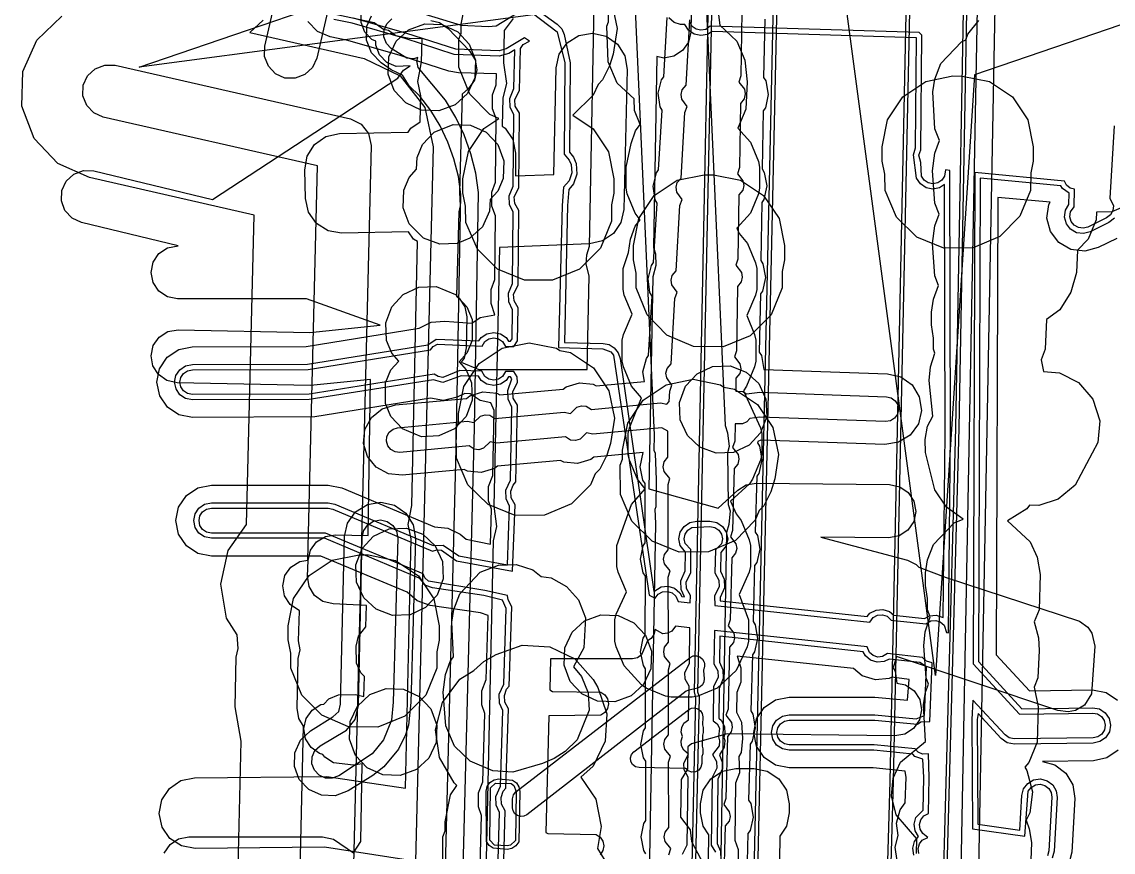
# Model space of a CAD drawing. Header units: metres. Extents: x -3943 to -3664, y 4962 to 6622.
# Drawn here: x -3846.9 to -3785.4, y 5246.1 to 5293 of the extents above; entities that cross this region are included whole.
import ezdxf

# ---------------------------------------------------------------- set-up
doc = ezdxf.new("R2010")
doc.units = ezdxf.units.M
doc.layers.add('AI_GREENING_EXCLUSIONS', color=1, linetype='Continuous')
doc.layers.add('AI_GREENING_LAWN', color=82, linetype='Continuous')

msp = doc.modelspace()

# ---------------------------------------------------------------- linework, layer by layer
at = {"layer": 'AI_GREENING_EXCLUSIONS'}
for points in [[(-3808.163, 5301.474), (-3806.545, 5326.452), (-3844.451, 5321.392), (-3812.293, 5332.411), (-3810.096, 5366.333), (-3805.862, 5334.614), (-3804.803, 5326.685), (-3765.155, 5331.977), (-3797.313, 5320.959), (-3798.931, 5295.981), (-3761.025, 5301.041), (-3793.183, 5290.022), (-3795.381, 5256.1), (-3799.615, 5287.818), (-3800.673, 5295.748), (-3840.322, 5290.455), (-3808.163, 5301.474)], [(-3824.206, 5292.91), (-3823.22, 5292.87), (-3822.339, 5292.461), (-3821.691, 5291.762), (-3821.35, 5290.845), (-3821.389, 5289.859), (-3821.798, 5288.977), (-3822.498, 5288.33), (-3823.414, 5287.989), (-3824.401, 5288.028), (-3825.282, 5288.437), (-3825.929, 5289.136), (-3826.271, 5290.053), (-3826.231, 5291.04), (-3825.822, 5291.921), (-3825.123, 5292.568), (-3824.206, 5292.91)], [(-3797.221, 5288.787), (-3795.924, 5289.655), (-3794.393, 5289.959), (-3793.871, 5289.954), (-3792.34, 5289.65), (-3791.043, 5288.782), (-3790.175, 5287.485), (-3789.871, 5285.954), (-3789.871, 5285.148), (-3790.002, 5284.489), (-3790.018, 5283.487), (-3790.622, 5282.042), (-3791.745, 5280.898), (-3793.254, 5280.251), (-3794.915, 5280.235), (-3796.437, 5280.855), (-3797.581, 5281.978), (-3798.228, 5283.487), (-3798.244, 5284.407), (-3798.393, 5285.157), (-3798.393, 5285.959), (-3798.089, 5287.49), (-3797.221, 5288.787)], [(-3824.329, 5286.08), (-3823.681, 5286.779), (-3822.606, 5287.228), (-3821.619, 5287.188), (-3820.738, 5286.779), (-3820.091, 5286.08), (-3819.749, 5285.163), (-3819.789, 5284.177), (-3820.091, 5283.454), (-3820.507, 5282.986), (-3820.546, 5282.325), (-3820.956, 5281.444), (-3821.655, 5280.797), (-3822.377, 5280.494), (-3823.363, 5280.455), (-3824.28, 5280.797), (-3825.087, 5281.603), (-3825.428, 5282.52), (-3825.389, 5283.506), (-3825.087, 5284.228), (-3824.67, 5284.696), (-3824.631, 5285.358), (-3824.329, 5286.08)], [(-3812.127, 5281.913), (-3811.259, 5283.21), (-3809.962, 5284.078), (-3808.431, 5284.382), (-3807.909, 5284.377), (-3806.378, 5284.073), (-3805.081, 5283.205), (-3804.213, 5281.908), (-3803.909, 5280.377), (-3803.909, 5279.571), (-3804.04, 5278.912), (-3804.04, 5277.987), (-3804.66, 5276.465), (-3805.847, 5275.278), (-3807.369, 5274.658), (-3809.03, 5274.674), (-3810.539, 5275.321), (-3811.662, 5276.465), (-3812.282, 5277.987), (-3812.282, 5278.83), (-3812.431, 5279.58), (-3812.431, 5280.382), (-3812.127, 5281.913)], [(-3826.37, 5275.022), (-3826.409, 5276.008), (-3826.067, 5276.925), (-3825.42, 5277.624), (-3824.539, 5278.034), (-3823.553, 5278.073), (-3822.477, 5277.624), (-3821.829, 5276.925), (-3821.527, 5276.203), (-3821.527, 5275.022), (-3821.829, 5274.3), (-3822.272, 5273.805), (-3821.878, 5273.36), (-3821.576, 5272.637), (-3821.536, 5271.651), (-3821.878, 5270.734), (-3822.525, 5270.035), (-3823.406, 5269.626), (-3824.393, 5269.586), (-3825.469, 5270.035), (-3826.116, 5270.734), (-3826.418, 5271.456), (-3826.418, 5272.637), (-3826.116, 5273.36), (-3825.673, 5273.854), (-3826.067, 5274.3), (-3826.37, 5275.022)], [(-3819.837, 5274.586), (-3818.306, 5274.891), (-3816.776, 5274.586), (-3816.576, 5274.453), (-3815.974, 5274.333), (-3814.676, 5273.466), (-3813.809, 5272.168), (-3813.504, 5270.637), (-3813.726, 5269.196), (-3813.938, 5268.542), (-3814.33, 5267.752), (-3814.579, 5267.484), (-3814.851, 5266.872), (-3815.932, 5265.791), (-3817.44, 5265.144), (-3819.101, 5265.129), (-3820.623, 5265.749), (-3821.767, 5266.872), (-3822.415, 5268.38), (-3822.43, 5270.041), (-3822.306, 5270.378), (-3822.306, 5270.891), (-3822.002, 5272.421), (-3821.135, 5273.719), (-3819.837, 5274.586)], [(-3806.057, 5273.239), (-3805.358, 5272.591), (-3804.948, 5271.71), (-3804.909, 5270.724), (-3805.25, 5269.807), (-3805.898, 5269.108), (-3806.779, 5268.699), (-3807.765, 5268.659), (-3808.682, 5269.001), (-3809.381, 5269.648), (-3809.791, 5270.529), (-3809.83, 5271.515), (-3809.488, 5272.432), (-3808.841, 5273.132), (-3807.96, 5273.541), (-3806.974, 5273.58), (-3806.057, 5273.239)], [(-3810.583, 5272.521), (-3809.052, 5272.826), (-3807.521, 5272.521), (-3807.322, 5272.388), (-3806.719, 5272.268), (-3805.422, 5271.401), (-3804.554, 5270.103), (-3804.25, 5268.573), (-3804.457, 5267.202), (-3804.683, 5266.477), (-3805.076, 5265.687), (-3805.324, 5265.419), (-3805.554, 5264.871), (-3806.677, 5263.727), (-3808.186, 5263.079), (-3809.846, 5263.064), (-3811.369, 5263.684), (-3812.513, 5264.807), (-3813.16, 5266.315), (-3813.176, 5267.976), (-3813.052, 5268.313), (-3813.052, 5268.826), (-3812.747, 5270.356), (-3811.88, 5271.654), (-3810.583, 5272.521)], [(-3826.677, 5265.887), (-3825.916, 5265.713), (-3825.28, 5265.261), (-3824.865, 5264.601), (-3824.734, 5263.831), (-3824.995, 5254.569), (-3825.13, 5253.284), (-3825.297, 5252.742), (-3825.688, 5251.942), (-3826.514, 5250.934), (-3827.135, 5250.451), (-3828.529, 5249.582), (-3829.259, 5249.306), (-3830.039, 5249.33), (-3830.75, 5249.651), (-3831.285, 5250.22), (-3831.561, 5250.95), (-3831.536, 5251.73), (-3831.215, 5252.441), (-3830.646, 5252.976), (-3829.395, 5253.756), (-3829.063, 5254.064), (-3828.958, 5254.474), (-3828.732, 5263.944), (-3828.559, 5264.705), (-3828.107, 5265.341), (-3827.446, 5265.756), (-3826.677, 5265.887)], [(-3827.09, 5264.822), (-3826.705, 5264.887), (-3826.325, 5264.8), (-3826.006, 5264.574), (-3825.799, 5264.244), (-3825.733, 5263.859), (-3825.994, 5254.597), (-3826.088, 5253.58), (-3826.543, 5252.46), (-3827.183, 5251.677), (-3829.059, 5250.43), (-3829.424, 5250.292), (-3829.814, 5250.305), (-3830.169, 5250.465), (-3830.436, 5250.749), (-3830.574, 5251.114), (-3830.562, 5251.504), (-3830.402, 5251.86), (-3830.117, 5252.127), (-3828.631, 5253.016), (-3828.139, 5253.621), (-3827.951, 5254.404), (-3827.733, 5263.916), (-3827.646, 5264.296), (-3827.42, 5264.614), (-3827.09, 5264.822)], [(-3825.233, 5264.415), (-3824.316, 5264.073), (-3823.617, 5263.426), (-3823.207, 5262.545), (-3823.168, 5261.559), (-3823.509, 5260.642), (-3824.157, 5259.943), (-3825.038, 5259.533), (-3826.024, 5259.494), (-3826.941, 5259.835), (-3827.64, 5260.483), (-3828.05, 5261.364), (-3828.089, 5262.35), (-3827.747, 5263.267), (-3827.1, 5263.966), (-3826.219, 5264.376), (-3825.233, 5264.415)], [(-3831.605, 5260.441), (-3830.738, 5261.739), (-3829.44, 5262.606), (-3827.91, 5262.91), (-3827.388, 5262.905), (-3825.857, 5262.601), (-3824.559, 5261.734), (-3823.692, 5260.436), (-3823.388, 5258.905), (-3823.388, 5258.099), (-3823.519, 5257.44), (-3823.519, 5256.516), (-3824.139, 5254.993), (-3825.326, 5253.806), (-3826.848, 5253.186), (-3828.509, 5253.202), (-3830.017, 5253.849), (-3831.141, 5254.993), (-3831.761, 5256.516), (-3831.761, 5257.359), (-3831.91, 5258.108), (-3831.91, 5258.91), (-3831.605, 5260.441)], [(-3822.57, 5259.833), (-3822.23, 5260.709), (-3821.07, 5261.93), (-3820.04, 5262.338), (-3819.046, 5262.364), (-3818.097, 5262.064), (-3817.645, 5261.68), (-3817.064, 5261.612), (-3816.197, 5261.124), (-3815.538, 5260.379), (-3815.133, 5259.349), (-3815.233, 5257.666), (-3815.815, 5256.579), (-3815.353, 5256.046), (-3814.981, 5255.123), (-3814.932, 5254.13), (-3815.605, 5252.466), (-3816.273, 5251.806), (-3816.894, 5251.41), (-3817.552, 5251.124), (-3819.237, 5250.629), (-3820.361, 5250.712), (-3821.645, 5251.254), (-3822.522, 5252.109), (-3823.02, 5253.259), (-3823.165, 5255.159), (-3823.035, 5256.157), (-3822.774, 5256.881), (-3822.58, 5257.155), (-3822.686, 5259.106), (-3822.57, 5259.833)], [(-3814.269, 5259.529), (-3813.283, 5259.49), (-3812.402, 5259.08), (-3811.754, 5258.381), (-3811.413, 5257.464), (-3811.452, 5256.478), (-3811.862, 5255.597), (-3812.561, 5254.95), (-3813.478, 5254.608), (-3814.464, 5254.647), (-3815.345, 5255.057), (-3815.992, 5255.756), (-3816.334, 5256.673), (-3816.295, 5257.659), (-3815.885, 5258.54), (-3815.186, 5259.188), (-3814.269, 5259.529)], [(-3826.384, 5255.361), (-3825.398, 5255.322), (-3824.517, 5254.912), (-3823.87, 5254.213), (-3823.528, 5253.296), (-3823.567, 5252.31), (-3823.977, 5251.429), (-3824.676, 5250.781), (-3825.593, 5250.44), (-3826.579, 5250.479), (-3827.46, 5250.889), (-3828.108, 5251.588), (-3828.449, 5252.505), (-3828.41, 5253.491), (-3828, 5254.372), (-3827.301, 5255.019), (-3826.384, 5255.361)], [(-3819.257, 5250.183), (-3819.036, 5250.029), (-3818.889, 5249.804), (-3818.838, 5249.539), (-3818.905, 5246.704), (-3819.059, 5246.476), (-3819.288, 5246.326), (-3819.558, 5246.275), (-3820.343, 5246.338), (-3820.568, 5246.492), (-3820.717, 5246.721), (-3820.738, 5249.563), (-3820.681, 5249.832), (-3820.524, 5250.059), (-3820.292, 5250.207), (-3820.02, 5250.255), (-3819.257, 5250.183)], [(-3819.089, 5246.781), (-3819.363, 5246.512), (-3819.555, 5246.475), (-3820.264, 5246.522), (-3820.532, 5246.795), (-3820.497, 5249.753), (-3820.219, 5250.021), (-3819.338, 5250), (-3819.179, 5249.89), (-3819.038, 5249.54), (-3819.089, 5246.781)]]:
    msp.add_lwpolyline(points, close=True, dxfattribs=at)
for points in [[(-3808.787, 5304.495), (-3807.252, 5270.212), (-3807.121, 5269.806), (-3807.03, 5269.031), (-3807.129, 5268.681), (-3807.083, 5265.752), (-3806.972, 5265.407), (-3807.038, 5264.629), (-3807.172, 5264.167), (-3807.664, 5236.353), (-3807.56, 5235.302), (-3807.684, 5234.959), (-3807.741, 5232.167), (-3807.632, 5231.821), (-3807.772, 5230.794), (-3808.308, 5205.463)], [(-3808.787, 5304.495), (-3807.252, 5270.212), (-3807.121, 5269.806), (-3807.03, 5269.031), (-3807.129, 5268.681), (-3807.083, 5265.752), (-3806.972, 5265.407), (-3807.038, 5264.629), (-3807.172, 5264.167), (-3807.664, 5236.353), (-3807.56, 5235.302), (-3807.684, 5234.959), (-3807.741, 5232.167), (-3807.632, 5231.821), (-3807.772, 5230.794), (-3808.308, 5205.463)], [(-3812.306, 5205.584), (-3811.771, 5230.887), (-3811.865, 5231.908), (-3811.742, 5232.247), (-3811.712, 5233.642), (-3811.687, 5235.048), (-3811.793, 5235.381), (-3811.664, 5236.379), (-3811.163, 5264.68), (-3811.206, 5265.485), (-3811.146, 5265.651), (-3811.119, 5267.157), (-3811.185, 5268.629), (-3811.258, 5268.811), (-3811.231, 5269.663), (-3812.706, 5302.586)], [(-3812.306, 5205.584), (-3811.771, 5230.887), (-3811.865, 5231.908), (-3811.742, 5232.247), (-3811.712, 5233.642), (-3811.687, 5235.048), (-3811.793, 5235.381), (-3811.664, 5236.379), (-3811.163, 5264.68), (-3811.206, 5265.485), (-3811.146, 5265.651), (-3811.119, 5267.157), (-3811.185, 5268.629), (-3811.258, 5268.811), (-3811.231, 5269.663), (-3812.706, 5302.586)], [(-3800.386, 5109.79), (-3799.743, 5141.029), (-3800.071, 5141.366), (-3800.13, 5141.628), (-3800.274, 5146.761), (-3798.953, 5206.737), (-3798.649, 5225.482), (-3797.948, 5250.132), (-3796.846, 5302.512)], [(-3800.189, 5109.636), (-3799.54, 5141.169), (-3799.791, 5141.301), (-3799.93, 5141.634), (-3800.074, 5146.756), (-3798.753, 5206.734), (-3798.449, 5225.477), (-3797.748, 5250.125), (-3796.646, 5302.508)], [(-3793.678, 5301.819), (-3794.26, 5270.079), (-3795.124, 5238.301), (-3796.262, 5181.472), (-3796.586, 5158.029), (-3796.704, 5141.798), (-3796.63, 5134.324)], [(-3793.478, 5301.8), (-3794.06, 5270.075), (-3794.924, 5238.296), (-3796.062, 5181.469), (-3796.386, 5158.027), (-3796.504, 5141.798), (-3796.43, 5134.32)], [(-3828.499, 5298.842), (-3830.301, 5290.972), (-3830.541, 5290.438), (-3830.966, 5290.036), (-3831.513, 5289.828), (-3832.098, 5289.845), (-3832.632, 5290.084), (-3833.034, 5290.51), (-3833.242, 5291.057), (-3833.226, 5291.642), (-3831.423, 5299.51)], [(-3809.054, 5299.961), (-3809.194, 5292.443), (-3809.319, 5291.872), (-3809.653, 5291.391), (-3810.146, 5291.075), (-3810.722, 5290.972), (-3811.103, 5291.055), (-3811.304, 5280.268), (-3811.19, 5279.907), (-3811.162, 5279.253), (-3811.335, 5278.612), (-3811.558, 5266.644), (-3807.65, 5265.542), (-3806.537, 5266.562), (-3806.06, 5266.858), (-3805.508, 5266.957), (-3797.975, 5266.88), (-3797.402, 5266.76), (-3796.918, 5266.43), (-3796.598, 5265.94), (-3796.49, 5265.364), (-3796.61, 5264.792), (-3796.94, 5264.308), (-3797.43, 5263.988), (-3798.005, 5263.88), (-3801.846, 5263.919), (-3796.969, 5262.611), (-3796.466, 5262.362), (-3796.326, 5262.207), (-3794.784, 5261.64), (-3787.256, 5259.17), (-3786.784, 5258.824), (-3786.549, 5258.482), (-3786.392, 5257.745), (-3786.57, 5255.058), (-3786.979, 5254.429), (-3787.48, 5254.125), (-3787.889, 5254.039), (-3788.469, 5254.113), (-3797.573, 5257.17), (-3797.773, 5256.531), (-3797.648, 5256.343), (-3797.558, 5255.667), (-3797.074, 5255.565), (-3796.591, 5255.233), (-3796.272, 5254.743), (-3796.165, 5254.167), (-3796.286, 5253.595), (-3796.618, 5253.112), (-3797.108, 5252.793), (-3797.684, 5252.686), (-3807.142, 5252.802), (-3809.159, 5252.241), (-3809.353, 5252.072), (-3809.385, 5250.804), (-3809.742, 5250.219), (-3809.771, 5248.104), (-3809.236, 5247.374), (-3809.156, 5246.713), (-3805.382, 5239.601)], [(-3809.683, 5219.557), (-3808.903, 5254.844), (-3808.985, 5255.166), (-3808.116, 5298.115)], [(-3809.484, 5219.541), (-3808.702, 5254.89), (-3808.785, 5255.162), (-3807.915, 5298.124)], [(-3823.857, 5293.09), (-3823.37, 5292.98), (-3822.891, 5292.643), (-3821.683, 5291.374), (-3821.37, 5290.88), (-3821.27, 5290.303), (-3821.399, 5289.732), (-3821.736, 5289.253), (-3822.095, 5288.93), (-3822.249, 5283.38), (-3822.202, 5282.617), (-3822.279, 5282.279), (-3822.411, 5277.525), (-3822.257, 5277.415), (-3821.939, 5276.923), (-3821.834, 5276.348), (-3821.86, 5274.598), (-3821.983, 5274.025), (-3822.142, 5273.794), (-3821.155, 5273.373), (-3815.033, 5273.373), (-3814.935, 5278.664), (-3815.09, 5279.322), (-3815.064, 5279.854), (-3814.903, 5280.354), (-3814.595, 5296.905)], [(-3804.505, 5295.824), (-3806.215, 5218.611)], [(-3804.305, 5295.819), (-3806.015, 5218.608)], [(-3792.992, 5295.765), (-3795.886, 5142.744), (-3794.702, 5142.707), (-3794.234, 5142.562), (-3788.933, 5142.45), (-3788.552, 5142.365), (-3788.232, 5142.142), (-3788.022, 5141.813), (-3787.954, 5141.428), (-3788.038, 5141.048), (-3788.262, 5140.728), (-3788.591, 5140.518), (-3788.975, 5140.45), (-3793.127, 5140.538), (-3792.462, 5137.68)], [(-3827.857, 5294.578), (-3822.142, 5292.834), (-3820.626, 5292.747), (-3820.172, 5292.785), (-3818.917, 5293.56)], [(-3792.008, 5294.887), (-3794.867, 5143.708), (-3794.666, 5143.706), (-3794.132, 5143.56), (-3788.911, 5143.449), (-3788.149, 5143.281), (-3787.51, 5142.834), (-3787.09, 5142.176), (-3786.954, 5141.407), (-3787.123, 5140.645), (-3787.57, 5140.006)], [(-3825.381, 5245.701), (-3829.859, 5246.396), (-3837.17, 5246.324), (-3837.937, 5246.469), (-3838.59, 5246.896), (-3839.03, 5247.54), (-3839.19, 5248.304), (-3839.045, 5249.071), (-3838.618, 5249.724), (-3837.973, 5250.164), (-3837.209, 5250.324), (-3829.735, 5250.397), (-3825.293, 5249.735), (-3824.982, 5263.81), (-3825.146, 5264.625), (-3824.94, 5265.706), (-3824.611, 5280.602), (-3824.838, 5280.75), (-3825.119, 5281.16), (-3828.897, 5281.076), (-3829.666, 5281.211), (-3830.324, 5281.63), (-3830.772, 5282.269), (-3830.941, 5283.031), (-3830.978, 5284.66), (-3830.842, 5285.429), (-3830.423, 5286.087), (-3829.784, 5286.535), (-3829.023, 5286.704), (-3825.146, 5286.79), (-3824.994, 5287.014), (-3824.466, 5287.371), (-3824.432, 5288.842), (-3824.597, 5289.656), (-3824.39, 5290.738), (-3824.36, 5292.066), (-3825.085, 5292.07), (-3825.845, 5292.235), (-3826.257, 5292.52), (-3826.526, 5292.58), (-3827.055, 5292.955), (-3832.163, 5294.055)], [(-3813.658, 5294.163), (-3813.353, 5292.632), (-3813.575, 5291.191), (-3813.787, 5290.537), (-3814.179, 5289.747), (-3814.428, 5289.479), (-3814.7, 5288.867), (-3815.844, 5287.744), (-3814.7, 5286.979), (-3813.833, 5285.681), (-3813.528, 5284.15), (-3813.528, 5283.344), (-3813.659, 5282.685), (-3813.659, 5281.761), (-3814.279, 5280.239), (-3815.466, 5279.052), (-3816.989, 5278.432), (-3818.572, 5278.432), (-3820.094, 5279.052), (-3821.238, 5280.175), (-3821.885, 5281.683), (-3821.901, 5282.604), (-3822.05, 5283.353), (-3822.05, 5284.155), (-3821.746, 5285.686), (-3820.879, 5286.984), (-3820.023, 5287.555), (-3820.023, 5287.555), (-3820.536, 5287.786), (-3821.659, 5288.93), (-3822.279, 5290.453), (-3822.279, 5292.036), (-3822.155, 5292.372), (-3822.155, 5292.885), (-3821.851, 5294.416)], [(-3807.715, 5294.146), (-3807.552, 5292.835), (-3806.593, 5291.928), (-3806.147, 5290.852), (-3806.013, 5289.635), (-3806.091, 5288.09), (-3806.528, 5287.003), (-3805.828, 5286.218), (-3805.375, 5285.134), (-3805.309, 5284.812), (-3805.309, 5283.624), (-3805.375, 5283.302), (-3805.828, 5282.218), (-3806.593, 5281.367), (-3806.461, 5281.053), (-3805.988, 5280.495), (-3805.535, 5279.412), (-3805.47, 5279.089), (-3805.47, 5277.902), (-3805.535, 5277.579), (-3806.034, 5276.427), (-3805.587, 5275.359), (-3805.522, 5275.036), (-3805.522, 5273.849), (-3805.587, 5273.526), (-3806.04, 5272.443), (-3806.22, 5272.177), (-3805.252, 5270.094), (-3805.187, 5269.771), (-3805.187, 5268.584), (-3805.252, 5268.261), (-3805.706, 5267.178), (-3805.883, 5266.915), (-3806.942, 5265.937), (-3806.638, 5265.231), (-3806.342, 5264.849), (-3805.889, 5263.766), (-3805.824, 5263.443), (-3805.824, 5262.256), (-3805.889, 5261.933), (-3806.457, 5260.68), (-3805.937, 5259.232), (-3805.937, 5258.045), (-3806.002, 5257.722), (-3806.633, 5256.376), (-3807.707, 5255.388), (-3808.79, 5254.934), (-3809.112, 5254.869), (-3810.3, 5254.869), (-3810.622, 5254.934), (-3811.706, 5255.388), (-3811.969, 5255.565), (-3812.957, 5256.639), (-3813.41, 5257.722), (-3813.475, 5258.045), (-3813.475, 5259.232), (-3813.41, 5259.555), (-3812.829, 5260.828), (-3813.297, 5261.933), (-3813.362, 5262.256), (-3813.362, 5263.443), (-3812.545, 5265.755), (-3811.763, 5266.648), (-3812.207, 5267.178), (-3812.66, 5268.261), (-3812.725, 5268.584), (-3812.725, 5269.771), (-3812.66, 5270.094), (-3811.971, 5271.787), (-3812.542, 5272.443), (-3812.995, 5273.526), (-3813.06, 5273.849), (-3813.06, 5275.036), (-3812.995, 5275.359), (-3812.496, 5276.51), (-3812.943, 5277.579), (-3813.008, 5277.902), (-3813.008, 5279.089), (-3812.704, 5279.982), (-3812.585, 5280.751), (-3812.324, 5281.475), (-3812.04, 5281.843), (-3812.329, 5282.218), (-3812.783, 5283.302), (-3812.848, 5283.624), (-3812.848, 5284.812), (-3812.564, 5286.144), (-3812.303, 5286.868), (-3812.042, 5287.212), (-3812.376, 5288.009), (-3812.392, 5288.667), (-3813.353, 5289.555), (-3813.858, 5290.762), (-3813.921, 5292.774), (-3813.844, 5293.01), (-3813.844, 5293.599)], [(-3834.756, 5244.481), (-3834.562, 5252.383), (-3834.915, 5254.334), (-3834.846, 5257.134), (-3834.734, 5257.631), (-3834.793, 5258.393), (-3835.389, 5259.334), (-3835.723, 5261.256), (-3835.296, 5263.16), (-3834.262, 5264.627), (-3833.834, 5282.107), (-3843.128, 5284.224), (-3844.909, 5285.02), (-3846.25, 5286.437), (-3846.946, 5288.259), (-3846.893, 5290.209), (-3846.097, 5291.99), (-3844.68, 5293.331)], [(-3838.908, 5246.062), (-3838.583, 5246.549), (-3838.097, 5246.874), (-3837.523, 5246.988), (-3829.968, 5246.988), (-3829.36, 5246.86), (-3828.22, 5246.083), (-3827.807, 5246.726), (-3827.739, 5251.117), (-3828.235, 5251.033), (-3829.364, 5251.163), (-3829.851, 5251.488), (-3829.956, 5251.643), (-3830.144, 5251.687), (-3830.621, 5252.026), (-3830.932, 5252.521), (-3831.03, 5253.098), (-3830.899, 5253.669), (-3830.56, 5254.146), (-3830.064, 5254.457), (-3829.894, 5254.486), (-3829.618, 5254.772), (-3829.082, 5255.006), (-3828.12, 5255.022), (-3827.65, 5254.914), (-3827.615, 5256.049), (-3827.822, 5256.25), (-3828.054, 5256.787), (-3828.069, 5257.749), (-3827.937, 5258.319), (-3827.528, 5258.838), (-3827.49, 5260.05), (-3829.38, 5260.147), (-3829.949, 5260.282), (-3830.424, 5260.625), (-3830.731, 5261.123), (-3830.824, 5261.701), (-3830.791, 5262.6), (-3830.656, 5263.17), (-3830.313, 5263.644), (-3829.814, 5263.951), (-3829.236, 5264.044), (-3827.399, 5264), (-3827.262, 5272.819), (-3830.662, 5272.47), (-3838.186, 5272.627), (-3838.758, 5272.754), (-3839.238, 5273.089), (-3839.552, 5273.582), (-3839.655, 5274.159), (-3839.528, 5274.73), (-3839.193, 5275.21), (-3838.7, 5275.525), (-3838.123, 5275.627), (-3830.694, 5275.471), (-3826.728, 5275.892), (-3830.888, 5277.365), (-3838.156, 5277.365), (-3838.731, 5277.479), (-3839.217, 5277.804), (-3839.542, 5278.291), (-3839.656, 5278.865), (-3839.542, 5279.439), (-3839.217, 5279.925), (-3838.731, 5280.25), (-3838.126, 5280.365), (-3843.582, 5281.684), (-3844.113, 5281.93), (-3844.51, 5282.361), (-3844.711, 5282.91), (-3844.687, 5283.495), (-3844.442, 5284.026), (-3844.011, 5284.423), (-3843.462, 5284.624), (-3842.877, 5284.6), (-3836.193, 5282.984), (-3825.724, 5289.838), (-3825.407, 5290.287), (-3825.021, 5290.529), (-3825.815, 5290.492), (-3826.351, 5290.727), (-3826.757, 5291.149), (-3826.969, 5291.694), (-3826.965, 5291.917), (-3827.185, 5292.014), (-3827.59, 5292.435), (-3827.804, 5292.98), (-3827.792, 5293.566)], [(-3823.269, 5236.428), (-3822.432, 5268.903), (-3822.176, 5283.274), (-3822.31, 5284.276), (-3822.563, 5285.275), (-3822.9, 5286.225), (-3823.344, 5287.152), (-3823.871, 5288.011), (-3824.479, 5288.822), (-3825.083, 5289.407), (-3825.467, 5290.002), (-3826.099, 5290.299), (-3826.67, 5290.698), (-3827.21, 5291.261), (-3827.494, 5291.988), (-3827.478, 5292.768), (-3827.217, 5293.364)], [(-3818.14, 5293.532), (-3816.728, 5292.459), (-3816.303, 5290.703), (-3816.334, 5285.535), (-3816.057, 5285.206), (-3815.951, 5284.953), (-3815.912, 5284.481), (-3816.057, 5284.034), (-3816.367, 5283.677), (-3816.445, 5282.648), (-3816.651, 5274.624), (-3814.154, 5274.555), (-3813.708, 5274.379), (-3813.557, 5274.188), (-3811.537, 5260.638), (-3811.206, 5260.47), (-3811.026, 5260.694), (-3810.784, 5260.82), (-3810.512, 5260.844), (-3810.251, 5260.762), (-3810.042, 5260.587), (-3809.909, 5260.276), (-3809.233, 5260.202), (-3809.207, 5260.613), (-3809.436, 5261.014), (-3809.455, 5261.389), (-3809.19, 5261.905), (-3809.193, 5263.21), (-3809.508, 5263.547), (-3809.56, 5263.815), (-3809.507, 5264.083), (-3809.355, 5264.309), (-3809.127, 5264.461), (-3808.109, 5264.512), (-3807.841, 5264.458), (-3807.615, 5264.306), (-3807.463, 5264.079), (-3807.41, 5263.811), (-3807.464, 5263.543), (-3807.793, 5263.199), (-3807.831, 5261.888), (-3807.603, 5261.486), (-3807.583, 5261.112), (-3807.848, 5260.596), (-3807.835, 5260.051), (-3799.087, 5259.103), (-3798.891, 5259.378), (-3798.649, 5259.504), (-3798.377, 5259.529), (-3798.116, 5259.447), (-3797.882, 5259.223), (-3795.919, 5259.01), (-3795.642, 5259.178), (-3795.37, 5259.203), (-3795.109, 5259.121), (-3794.9, 5258.945), (-3794.758, 5258.531), (-3794.649, 5258.501), (-3794.535, 5269.768), (-3794.567, 5284.629), (-3794.82, 5284.652), (-3794.876, 5284.295), (-3795.03, 5284.07), (-3795.258, 5283.92), (-3795.527, 5283.869), (-3795.794, 5283.925), (-3796.02, 5284.078), (-3796.169, 5284.307), (-3796.216, 5285.072), (-3796.324, 5285.486), (-3796.21, 5285.796), (-3796.152, 5292.264), (-3796.3, 5292.41), (-3808.09, 5292.774), (-3808.35, 5292.588), (-3808.619, 5292.541), (-3808.885, 5292.601), (-3809.108, 5292.758), (-3809.266, 5293.053)], [(-3817.965, 5293.775), (-3816.728, 5292.884), (-3816.478, 5292.625), (-3816.337, 5292.294), (-3816.003, 5290.701), (-3816.033, 5285.651), (-3815.808, 5285.374), (-3815.657, 5285.013), (-3815.618, 5284.422), (-3815.808, 5283.866), (-3816.07, 5283.552), (-3816.146, 5282.639), (-3816.311, 5274.915), (-3814.146, 5274.855), (-3813.805, 5274.785), (-3813.509, 5274.603), (-3813.293, 5274.33), (-3813.183, 5274), (-3811.279, 5260.85), (-3810.868, 5261.108), (-3810.479, 5261.142), (-3810.107, 5261.025), (-3809.808, 5260.775), (-3809.693, 5260.554), (-3809.541, 5260.538), (-3809.73, 5260.955), (-3809.749, 5261.448), (-3809.507, 5262.004), (-3809.495, 5263.059), (-3809.785, 5263.433), (-3809.86, 5263.815), (-3809.784, 5264.198), (-3809.566, 5264.522), (-3809.241, 5264.738), (-3808.859, 5264.814), (-3808.109, 5264.812), (-3807.726, 5264.735), (-3807.402, 5264.518), (-3807.186, 5264.193), (-3807.11, 5263.81), (-3807.187, 5263.428), (-3807.495, 5263.043), (-3807.51, 5261.982), (-3807.308, 5261.545), (-3807.289, 5261.052), (-3807.531, 5260.497), (-3807.531, 5260.32), (-3799.239, 5259.421), (-3799.079, 5259.612), (-3798.733, 5259.792), (-3798.345, 5259.827), (-3797.972, 5259.71), (-3797.732, 5259.509), (-3796.004, 5259.321), (-3795.726, 5259.466), (-3795.337, 5259.501), (-3794.943, 5259.366), (-3794.835, 5269.768), (-3794.868, 5283.824), (-3795.146, 5283.642), (-3795.529, 5283.569), (-3795.911, 5283.648), (-3796.234, 5283.868), (-3796.448, 5284.194), (-3796.623, 5285.513), (-3796.509, 5285.893), (-3796.454, 5292.115), (-3807.983, 5292.471), (-3808.242, 5292.308), (-3808.626, 5292.241), (-3809.007, 5292.326), (-3809.326, 5292.551), (-3809.524, 5292.864), (-3809.767, 5292.859), (-3810.138, 5292.981), (-3810.434, 5293.235)], [(-3806.309, 5293.584), (-3806.367, 5289.961), (-3806.481, 5289.612), (-3806.167, 5289.211), (-3806.118, 5288.942), (-3806.176, 5288.675), (-3806.392, 5288.411), (-3806.45, 5284.789), (-3806.564, 5284.44), (-3806.25, 5284.039), (-3806.201, 5283.77), (-3806.259, 5283.503), (-3806.475, 5283.239), (-3806.533, 5279.617), (-3806.648, 5279.267), (-3806.333, 5278.866), (-3806.284, 5278.598), (-3806.342, 5278.331), (-3806.558, 5278.067), (-3806.616, 5274.444), (-3806.731, 5274.095), (-3806.416, 5273.694), (-3806.367, 5273.425), (-3806.425, 5273.158), (-3806.641, 5272.895), (-3806.653, 5272.159), (-3806.25, 5272.137), (-3806.045, 5272.003), (-3805.304, 5272.092), (-3798.145, 5271.842), (-3797.879, 5271.779), (-3797.657, 5271.62), (-3797.513, 5271.387), (-3797.469, 5271.118), (-3797.532, 5270.852), (-3797.692, 5270.63), (-3797.924, 5270.487), (-3798.194, 5270.443), (-3805.294, 5270.691), (-3805.86, 5270.616), (-3806.022, 5270.433), (-3806.268, 5270.314), (-3806.689, 5270.319), (-3806.714, 5269.33), (-3806.831, 5268.982), (-3806.521, 5268.578), (-3806.474, 5268.309), (-3806.534, 5268.042), (-3806.752, 5267.78), (-3806.839, 5264.286), (-3806.957, 5263.938), (-3806.646, 5263.534), (-3806.599, 5263.265), (-3806.659, 5262.998), (-3806.878, 5262.737), (-3806.964, 5259.242), (-3807.082, 5258.894), (-3806.771, 5258.49), (-3806.725, 5258.221), (-3806.785, 5257.954), (-3807.003, 5257.693), (-3807.09, 5254.198), (-3807.207, 5253.85), (-3806.897, 5253.446), (-3806.85, 5253.177), (-3806.91, 5252.91), (-3807.128, 5252.649), (-3807.215, 5249.154), (-3807.333, 5248.806), (-3807.022, 5248.402), (-3806.975, 5248.133), (-3807.035, 5247.866), (-3807.254, 5247.605), (-3807.34, 5244.11)], [(-3821.114, 5243.914), (-3820.995, 5248.192), (-3821.176, 5248.675), (-3821.176, 5249.466), (-3820.933, 5250.097), (-3820.807, 5253.958), (-3820.988, 5254.44), (-3820.988, 5255.232), (-3820.746, 5255.862), (-3820.627, 5259.495), (-3821.063, 5259.628), (-3823.895, 5260.058), (-3824.635, 5260.306), (-3825.202, 5260.799), (-3830.065, 5262.845), (-3836.247, 5262.845), (-3837.013, 5262.997), (-3837.661, 5263.43), (-3838.095, 5264.079), (-3838.247, 5264.845), (-3838.095, 5265.61), (-3837.661, 5266.259), (-3837.013, 5266.692), (-3836.247, 5266.845), (-3829.662, 5266.845), (-3828.887, 5266.688), (-3823.651, 5264.487), (-3822.902, 5264.426), (-3822.207, 5264.071), (-3821.861, 5263.797), (-3820.497, 5263.523), (-3820.433, 5265.488), (-3820.614, 5265.971), (-3820.614, 5266.763), (-3820.371, 5267.393), (-3820.297, 5271.065), (-3820.482, 5271.507), (-3821.082, 5271.627), (-3821.652, 5272.008), (-3821.953, 5272.016), (-3822.38, 5271.82), (-3823.14, 5271.639), (-3823.882, 5271.758), (-3830.418, 5270.709), (-3837.315, 5270.665), (-3838.081, 5270.815), (-3838.731, 5271.247), (-3839.166, 5271.895), (-3839.321, 5272.66), (-3839.17, 5273.425), (-3838.739, 5274.076), (-3838.091, 5274.511), (-3837.326, 5274.665), (-3830.898, 5274.683), (-3824.516, 5275.707), (-3823.848, 5276.053), (-3823.071, 5276.119), (-3821.554, 5276.007), (-3821.082, 5276.322), (-3820.26, 5276.463), (-3820.463, 5277.102), (-3820.463, 5277.893), (-3820.246, 5278.462), (-3820.221, 5282.062), (-3820.425, 5282.6), (-3820.425, 5283.392), (-3820.208, 5283.961), (-3820.184, 5287.561), (-3820.388, 5288.099), (-3820.388, 5288.891), (-3820.171, 5289.46), (-3820.166, 5290.084), (-3822.305, 5290.138), (-3822.839, 5290.224), (-3825.598, 5291.118), (-3828.556, 5291.968), (-3829.536, 5292.17), (-3830.255, 5292.474), (-3830.803, 5293.029)], [(-3820.117, 5243.67), (-3819.988, 5248.359), (-3820.176, 5248.775), (-3820.195, 5249.268), (-3819.938, 5249.839), (-3819.8, 5254.125), (-3819.988, 5254.541), (-3820.008, 5255.034), (-3819.751, 5255.605), (-3819.613, 5259.89), (-3819.812, 5260.359), (-3820.878, 5260.61), (-3823.768, 5261.05), (-3824.138, 5261.174), (-3824.515, 5261.595), (-3829.864, 5263.845), (-3836.247, 5263.845), (-3836.63, 5263.921), (-3836.954, 5264.137), (-3837.171, 5264.462), (-3837.247, 5264.845), (-3837.171, 5265.227), (-3836.954, 5265.552), (-3836.63, 5265.768), (-3836.247, 5265.845), (-3829.662, 5265.845), (-3829.274, 5265.766), (-3823.739, 5263.439), (-3823.175, 5263.464), (-3822.288, 5262.86), (-3819.534, 5262.342), (-3819.426, 5265.656), (-3819.614, 5266.072), (-3819.633, 5266.565), (-3819.376, 5267.136), (-3819.295, 5271.261), (-3819.501, 5271.704), (-3819.521, 5272.197), (-3819.285, 5272.859), (-3819.362, 5272.975), (-3819.471, 5272.975), (-3819.609, 5272.767), (-3819.934, 5272.551), (-3820.316, 5272.475), (-3820.699, 5272.551), (-3821.023, 5272.767), (-3821.176, 5272.996), (-3822.159, 5273.021), (-3823.177, 5272.638), (-3823.72, 5272.797), (-3830.733, 5271.683), (-3837.318, 5271.665), (-3837.701, 5271.74), (-3838.026, 5271.956), (-3838.243, 5272.28), (-3838.321, 5272.662), (-3838.246, 5273.045), (-3838.03, 5273.37), (-3837.706, 5273.588), (-3837.323, 5273.665), (-3830.817, 5273.683), (-3824.037, 5274.772), (-3823.571, 5275.092), (-3821.147, 5274.996), (-3821.023, 5275.182), (-3820.699, 5275.398), (-3820.316, 5275.475), (-3819.934, 5275.398), (-3819.609, 5275.182), (-3819.471, 5274.975), (-3819.362, 5274.975), (-3819.269, 5275.113), (-3819.257, 5276.76), (-3819.463, 5277.202), (-3819.483, 5277.695), (-3819.246, 5278.246), (-3819.219, 5282.258), (-3819.426, 5282.701), (-3819.445, 5283.194), (-3819.208, 5283.745), (-3819.181, 5287.757), (-3819.388, 5288.2), (-3819.407, 5288.693), (-3819.17, 5289.243), (-3819.12, 5291.437), (-3819.457, 5291.229), (-3820.007, 5291.08), (-3822.547, 5291.181), (-3825.307, 5292.074), (-3828.308, 5292.938), (-3829.334, 5293.15)], [(-3819.801, 5243.57), (-3819.666, 5248.446), (-3819.882, 5248.835), (-3819.901, 5249.209), (-3819.776, 5249.559), (-3819.623, 5249.738), (-3819.478, 5254.211), (-3819.694, 5254.6), (-3819.714, 5254.975), (-3819.589, 5255.325), (-3819.436, 5255.503), (-3819.291, 5259.976), (-3819.507, 5260.366), (-3819.527, 5260.611), (-3820.823, 5260.905), (-3823.989, 5261.434), (-3824.195, 5261.613), (-3824.304, 5261.832), (-3829.803, 5264.145), (-3836.247, 5264.145), (-3836.515, 5264.198), (-3836.742, 5264.35), (-3836.894, 5264.577), (-3836.947, 5264.845), (-3836.894, 5265.112), (-3836.742, 5265.34), (-3836.515, 5265.491), (-3836.247, 5265.545), (-3829.662, 5265.545), (-3829.391, 5265.49), (-3823.761, 5263.122), (-3823.529, 5263.198), (-3823.256, 5263.176), (-3822.416, 5262.579), (-3819.246, 5261.983), (-3819.103, 5265.742), (-3819.32, 5266.131), (-3819.339, 5266.505), (-3819.214, 5266.855), (-3819.061, 5267.034), (-3818.974, 5271.357), (-3819.207, 5271.763), (-3819.227, 5272.137), (-3818.965, 5272.649), (-3818.984, 5272.961), (-3819.176, 5273.275), (-3819.656, 5273.275), (-3819.821, 5272.98), (-3820.048, 5272.828), (-3820.316, 5272.775), (-3820.584, 5272.828), (-3820.811, 5272.98), (-3820.98, 5273.291), (-3822.221, 5273.323), (-3823.188, 5272.938), (-3823.458, 5272.981), (-3823.666, 5273.109), (-3830.733, 5271.983), (-3837.319, 5271.965), (-3837.587, 5272.018), (-3837.814, 5272.169), (-3837.967, 5272.396), (-3838.021, 5272.663), (-3837.968, 5272.931), (-3837.817, 5273.159), (-3837.59, 5273.311), (-3837.323, 5273.365), (-3830.792, 5273.383), (-3823.888, 5274.492), (-3823.73, 5274.678), (-3823.488, 5274.804), (-3820.973, 5274.692), (-3820.811, 5274.97), (-3820.584, 5275.121), (-3820.316, 5275.175), (-3820.048, 5275.121), (-3819.821, 5274.97), (-3819.656, 5274.675), (-3819.176, 5274.675), (-3818.97, 5274.997), (-3818.937, 5276.856), (-3819.169, 5277.262), (-3819.189, 5277.636), (-3818.928, 5278.148), (-3818.899, 5282.355), (-3819.131, 5282.76), (-3819.151, 5283.135), (-3818.89, 5283.647), (-3818.861, 5287.853), (-3819.094, 5288.259), (-3819.113, 5288.633), (-3818.852, 5289.145), (-3818.803, 5291.517), (-3818.65, 5291.743), (-3818.294, 5291.917), (-3818.579, 5292.123), (-3819.614, 5291.484), (-3820, 5291.38), (-3822.459, 5291.467), (-3825.219, 5292.361), (-3828.234, 5293.229)], [(-3833.328, 5293.117), (-3834.069, 5292.417), (-3827.625, 5290.949), (-3825.588, 5289.959), (-3824.196, 5288.171), (-3823.737, 5285.952), (-3824.8, 5242.557)], [(-3811.721, 5246.028), (-3811.846, 5246.215), (-3812, 5246.98), (-3811.849, 5247.746), (-3811.737, 5247.915), (-3811.732, 5251.255), (-3811.857, 5251.442), (-3812.011, 5252.207), (-3811.86, 5252.973), (-3811.748, 5253.142), (-3811.743, 5256.482), (-3811.868, 5256.669), (-3812.022, 5257.434), (-3811.871, 5258.2), (-3811.759, 5258.369), (-3811.754, 5261.709), (-3811.879, 5261.896), (-3812.033, 5262.661), (-3811.882, 5263.427), (-3811.77, 5263.596), (-3811.765, 5266.936), (-3811.89, 5267.123), (-3812.044, 5267.888), (-3811.871, 5268.687), (-3814.661, 5268.436), (-3814.836, 5268.294), (-3815.584, 5268.071), (-3816.36, 5268.15), (-3816.539, 5268.247), (-3820.103, 5267.923), (-3820.278, 5267.781), (-3821.025, 5267.558), (-3821.802, 5267.638), (-3821.98, 5267.734), (-3825.482, 5267.404), (-3826.258, 5267.484), (-3826.945, 5267.855), (-3827.437, 5268.46), (-3827.66, 5269.208), (-3827.581, 5269.984), (-3827.21, 5270.671), (-3826.605, 5271.163), (-3825.857, 5271.387), (-3821.845, 5271.752), (-3821.67, 5271.894), (-3820.923, 5272.118), (-3820.147, 5272.038), (-3819.968, 5271.941), (-3816.403, 5272.265), (-3816.229, 5272.407), (-3815.481, 5272.63), (-3814.705, 5272.551), (-3814.526, 5272.454), (-3811.812, 5272.71), (-3811.889, 5273.251), (-3811.696, 5274.007), (-3811.574, 5274.169), (-3811.38, 5277.53), (-3811.494, 5277.724), (-3811.605, 5278.496), (-3811.412, 5279.252), (-3811.29, 5279.415), (-3811.095, 5282.776), (-3811.21, 5282.969), (-3811.321, 5283.742), (-3811.127, 5284.498), (-3811.006, 5284.66), (-3810.811, 5288.021), (-3810.926, 5288.215), (-3811.036, 5288.987), (-3810.843, 5289.743), (-3810.721, 5289.906), (-3810.527, 5293.267)], [(-3822.27, 5236.404), (-3821.403, 5270.093), (-3821.175, 5283.381), (-3821.329, 5284.472), (-3821.598, 5285.562), (-3821.979, 5286.631), (-3822.451, 5287.616), (-3823.044, 5288.586), (-3824.576, 5290.43), (-3824.646, 5290.814), (-3824.605, 5291.003), (-3824.826, 5290.932), (-3825.215, 5290.965), (-3826.097, 5291.517), (-3826.368, 5291.799), (-3826.509, 5292.162), (-3826.501, 5292.553), (-3826.345, 5292.91), (-3826.063, 5293.18)], [(-3810.433, 5245.968), (-3810.325, 5246.32), (-3810.646, 5246.715), (-3810.7, 5246.983), (-3810.647, 5247.251), (-3810.436, 5247.519), (-3810.444, 5251.195), (-3810.336, 5251.547), (-3810.657, 5251.942), (-3810.711, 5252.21), (-3810.658, 5252.478), (-3810.447, 5252.745), (-3810.455, 5256.422), (-3810.347, 5256.774), (-3810.668, 5257.169), (-3810.722, 5257.437), (-3810.669, 5257.705), (-3810.458, 5257.972), (-3810.466, 5261.649), (-3810.358, 5262.001), (-3810.679, 5262.396), (-3810.733, 5262.664), (-3810.68, 5262.932), (-3810.469, 5263.199), (-3810.477, 5266.876), (-3810.369, 5267.227), (-3810.69, 5267.623), (-3810.744, 5267.891), (-3810.691, 5268.159), (-3810.48, 5268.426), (-3810.483, 5269.9), (-3810.821, 5270.091), (-3814.72, 5269.724), (-3815.08, 5269.799), (-3815.444, 5269.443), (-3815.706, 5269.365), (-3815.977, 5269.393), (-3816.263, 5269.579), (-3820.162, 5269.211), (-3820.522, 5269.287), (-3820.886, 5268.93), (-3821.147, 5268.852), (-3821.419, 5268.88), (-3821.705, 5269.066), (-3825.604, 5268.699), (-3825.875, 5268.726), (-3826.116, 5268.856), (-3826.288, 5269.068), (-3826.366, 5269.33), (-3826.338, 5269.601), (-3826.209, 5269.842), (-3825.997, 5270.014), (-3825.735, 5270.092), (-3821.786, 5270.464), (-3821.427, 5270.389), (-3821.063, 5270.745), (-3820.801, 5270.823), (-3820.529, 5270.795), (-3820.243, 5270.61), (-3816.345, 5270.977), (-3815.985, 5270.902), (-3815.621, 5271.258), (-3815.359, 5271.336), (-3815.087, 5271.308), (-3814.801, 5271.123), (-3810.903, 5271.49), (-3810.543, 5271.414), (-3810.413, 5271.571), (-3810.381, 5272.153), (-3810.254, 5272.497), (-3810.552, 5272.91), (-3810.591, 5273.181), (-3810.523, 5273.445), (-3810.298, 5273.701), (-3810.097, 5277.398), (-3809.969, 5277.743), (-3810.268, 5278.156), (-3810.307, 5278.426), (-3810.239, 5278.691), (-3810.013, 5278.946), (-3809.813, 5282.644), (-3809.685, 5282.988), (-3809.984, 5283.401), (-3810.023, 5283.672), (-3809.955, 5283.936), (-3809.729, 5284.192), (-3809.529, 5287.889), (-3809.401, 5288.234), (-3809.7, 5288.647), (-3809.738, 5288.917), (-3809.671, 5289.182), (-3809.445, 5289.437), (-3809.244, 5293.135)], [(-3819.216, 5293.202), (-3819.718, 5292.524), (-3819.759, 5290.697), (-3819.6, 5289.544), (-3819.804, 5288.734), (-3819.84, 5287.131), (-3819.666, 5287.014), (-3819.232, 5286.365), (-3819.08, 5285.6), (-3819.08, 5284.316), (-3816.93, 5284.397), (-3816.783, 5290.423), (-3816.612, 5291.185), (-3816.163, 5291.823), (-3815.503, 5292.24), (-3814.734, 5292.374), (-3813.973, 5292.203), (-3813.335, 5291.753), (-3812.917, 5291.094), (-3812.784, 5290.325), (-3812.978, 5282.42), (-3813.136, 5281.687), (-3813.554, 5281.064), (-3814.171, 5280.639), (-3814.902, 5280.47), (-3819.987, 5280.28), (-3820.31, 5265.668), (-3820.15, 5264.514), (-3820.353, 5263.704), (-3821.005, 5233.757)], [(-3805.015, 5293.164), (-3805.08, 5289.878), (-3804.958, 5289.689), (-3804.818, 5288.921), (-3804.983, 5288.158), (-3805.098, 5287.992), (-3805.164, 5284.706), (-3805.041, 5284.517), (-3804.901, 5283.749), (-3805.066, 5282.986), (-3805.181, 5282.819), (-3805.247, 5279.534), (-3805.124, 5279.344), (-3804.984, 5278.577), (-3805.149, 5277.814), (-3805.264, 5277.647), (-3805.33, 5274.361), (-3805.207, 5274.172), (-3805.072, 5273.385), (-3798.099, 5273.141), (-3797.34, 5272.962), (-3796.706, 5272.506), (-3796.296, 5271.843), (-3796.17, 5271.072), (-3796.349, 5270.313), (-3796.805, 5269.68), (-3797.469, 5269.269), (-3798.239, 5269.144), (-3805.23, 5269.388), (-3805.414, 5269.311), (-3805.428, 5269.236), (-3805.308, 5269.045), (-3805.174, 5268.277), (-3805.346, 5267.515), (-3805.463, 5267.349), (-3805.553, 5264.192), (-3805.433, 5264.001), (-3805.3, 5263.233), (-3805.471, 5262.471), (-3805.588, 5262.305), (-3805.679, 5259.148), (-3805.558, 5258.957), (-3805.425, 5258.189), (-3805.596, 5257.427), (-3805.713, 5257.261), (-3805.804, 5254.104), (-3805.684, 5253.914), (-3805.55, 5253.145), (-3805.722, 5252.383), (-3805.839, 5252.217), (-3805.929, 5249.06), (-3805.809, 5248.87), (-3805.676, 5248.101), (-3805.847, 5247.339), (-3805.964, 5247.173), (-3806.055, 5244.016)], [(-3796.454, 5246.047), (-3796.44, 5246.864), (-3797.593, 5248.227), (-3797.87, 5249.299), (-3797.772, 5250.289), (-3797.356, 5251.193), (-3795.949, 5252.375), (-3796.064, 5254.431), (-3795.947, 5255.158), (-3795.783, 5255.614), (-3795.911, 5255.961), (-3796.039, 5257.78), (-3795.959, 5258.555), (-3795.683, 5259.405), (-3795.835, 5259.809), (-3795.835, 5260.438), (-3795.951, 5261.181), (-3795.95, 5261.899), (-3795.833, 5262.626), (-3795.494, 5263.501), (-3794.334, 5264.723), (-3793.823, 5264.935), (-3794.765, 5265.597), (-3795.411, 5266.578), (-3795.943, 5268.688), (-3795.962, 5269.423), (-3795.84, 5270.183), (-3795.538, 5270.738), (-3795.736, 5272.764), (-3795.656, 5273.539), (-3795.414, 5274.295), (-3795.494, 5274.527), (-3795.494, 5275.156), (-3795.61, 5275.899), (-3795.609, 5276.617), (-3795.492, 5277.344), (-3795.202, 5278.124), (-3795.418, 5278.68), (-3795.546, 5280.499), (-3795.416, 5281.497), (-3795.178, 5282.159), (-3795.419, 5282.777), (-3795.547, 5284.596), (-3795.417, 5285.594), (-3795.16, 5286.307), (-3795.419, 5286.968), (-3795.534, 5289.058), (-3795.417, 5289.785), (-3795.078, 5290.66), (-3793.918, 5291.882), (-3793.675, 5291.993), (-3793.556, 5292.326), (-3792.933, 5293.101)], [(-3831.28, 5243.455), (-3831.04, 5253.238), (-3831.316, 5253.672), (-3831.416, 5254.249), (-3831.347, 5257.048), (-3831.347, 5257.048), (-3831.235, 5257.545), (-3831.323, 5258.048), (-3831.281, 5259.751), (-3831.811, 5260.1), (-3832.124, 5260.594), (-3832.224, 5261.171), (-3832.096, 5261.742), (-3831.759, 5262.22), (-3831.265, 5262.533), (-3830.811, 5262.612), (-3830.265, 5284.884), (-3842.351, 5287.636), (-3842.885, 5287.875), (-3843.287, 5288.3), (-3843.496, 5288.847), (-3843.48, 5289.432), (-3843.241, 5289.966), (-3842.816, 5290.369), (-3842.269, 5290.578), (-3841.684, 5290.561), (-3828.403, 5287.537), (-3827.791, 5287.24), (-3827.374, 5286.703), (-3827.236, 5286.037), (-3828.755, 5223.967)], [(-3785.296, 5287.141), (-3785.548, 5283.066), (-3785.342, 5282.627), (-3785.377, 5282.356), (-3785.513, 5282.119), (-3785.729, 5281.952), (-3786.785, 5281.428), (-3787.048, 5281.357), (-3787.319, 5281.392), (-3787.556, 5281.528), (-3787.723, 5281.744), (-3787.794, 5282.008), (-3787.759, 5282.279), (-3787.562, 5282.563), (-3787.536, 5283.558), (-3787.772, 5283.626), (-3787.985, 5283.796), (-3788.104, 5284.01), (-3793.167, 5284.506), (-3793.261, 5256.763), (-3790.64, 5253.922), (-3786.507, 5253.979), (-3786.238, 5253.929), (-3786.009, 5253.781), (-3785.854, 5253.556), (-3785.797, 5253.289), (-3785.846, 5253.02), (-3785.995, 5252.791), (-3786.22, 5252.636), (-3786.487, 5252.579), (-3790.933, 5252.517), (-3791.219, 5252.574), (-3791.457, 5252.743), (-3793.274, 5254.713), (-3793.331, 5253.605), (-3793.289, 5247.429), (-3790.341, 5247.024), (-3790.143, 5249.561), (-3789.978, 5249.779), (-3789.743, 5249.917), (-3789.473, 5249.955), (-3789.208, 5249.887), (-3788.99, 5249.722), (-3788.852, 5249.487), (-3788.814, 5249.217), (-3788.987, 5246.187), (-3789.061, 5245.911)], [(-3785.287, 5281.922), (-3785.596, 5281.684), (-3786.651, 5281.16), (-3787.028, 5281.058), (-3787.415, 5281.107), (-3787.753, 5281.302), (-3787.992, 5281.611), (-3788.094, 5281.987), (-3788.044, 5282.374), (-3787.859, 5282.697), (-3787.842, 5283.34), (-3788.215, 5283.603), (-3788.304, 5283.764), (-3792.868, 5284.179), (-3792.96, 5256.879), (-3790.51, 5254.223), (-3786.511, 5254.279), (-3786.127, 5254.208), (-3785.8, 5253.996), (-3785.578, 5253.675), (-3785.497, 5253.293), (-3785.568, 5252.909), (-3785.78, 5252.582), (-3786.101, 5252.361), (-3786.483, 5252.279), (-3790.929, 5252.217), (-3791.337, 5252.299), (-3791.677, 5252.539), (-3792.979, 5253.951), (-3793.031, 5253.603), (-3792.989, 5247.691), (-3790.622, 5247.366), (-3790.511, 5249.313), (-3790.413, 5249.691), (-3790.178, 5250.003), (-3789.842, 5250.201), (-3789.455, 5250.255), (-3789.078, 5250.157), (-3788.766, 5249.922), (-3788.568, 5249.586), (-3788.514, 5249.199), (-3788.687, 5246.17), (-3788.794, 5245.775)], [(-3785.151, 5280.788), (-3786.207, 5280.264), (-3786.96, 5280.06), (-3787.734, 5280.16), (-3788.411, 5280.548), (-3788.887, 5281.166), (-3789.091, 5281.919), (-3788.992, 5282.693), (-3788.914, 5282.828), (-3791.869, 5283.087), (-3791.957, 5257.267), (-3790.078, 5255.23), (-3786.525, 5255.279), (-3785.757, 5255.137), (-3785.102, 5254.713)], [(-3784.274, 5282.785), (-3785.425, 5282.286), (-3786.289, 5282.27), (-3786.306, 5281.825), (-3786.759, 5280.741), (-3787.358, 5280.121), (-3787.42, 5278.866), (-3787.737, 5277.753), (-3788.362, 5276.758), (-3789.118, 5276.204), (-3789.192, 5274.527), (-3789.425, 5273.93), (-3789.281, 5273.276), (-3788.376, 5273.192), (-3787.319, 5272.651), (-3786.505, 5271.709), (-3786.112, 5270.489), (-3786.222, 5269.25), (-3787.497, 5266.84), (-3788.454, 5266.049), (-3789.545, 5265.698), (-3790.068, 5265.725), (-3790.231, 5265.513), (-3791.312, 5264.831), (-3790.036, 5263.646), (-3789.65, 5262.79), (-3789.468, 5261.801), (-3789.533, 5259.809), (-3789.803, 5259.123), (-3789.571, 5258.223), (-3789.532, 5257.506), (-3789.609, 5255.961), (-3789.812, 5255.435), (-3789.582, 5254.333), (-3789.647, 5252.341), (-3790.117, 5251.176), (-3790.348, 5250.923), (-3790.223, 5250.737), (-3789.902, 5249.523), (-3790.05, 5248.345), (-3790.269, 5247.93), (-3790.092, 5247.437), (-3789.971, 5246.667), (-3790.036, 5244.675)], [(-3809.657, 5246.013), (-3809.392, 5246.529), (-3809.341, 5250.362), (-3809.57, 5250.764), (-3809.59, 5251.138), (-3809.324, 5251.654), (-3809.592, 5251.882), (-3809.715, 5252.125), (-3809.736, 5252.398), (-3809.655, 5252.645), (-3809.731, 5252.893), (-3809.705, 5253.165), (-3809.577, 5253.406), (-3809.32, 5253.595), (-3809.274, 5255.487), (-3809.503, 5255.889), (-3809.522, 5256.263), (-3809.257, 5256.779), (-3809.251, 5258.796), (-3810.06, 5258.884), (-3810.256, 5258.608), (-3810.498, 5258.482), (-3810.77, 5258.458), (-3811.208, 5258.688), (-3811.273, 5258.407), (-3811.435, 5258.187), (-3811.644, 5258.06), (-3811.966, 5257.267), (-3812.202, 5257.096), (-3812.486, 5257.035), (-3817.108, 5257.035), (-3817.156, 5255.286), (-3816.994, 5255.202), (-3814.267, 5255.149), (-3814.04, 5254.997), (-3813.888, 5254.77), (-3813.835, 5254.502), (-3813.888, 5254.234), (-3814.04, 5254.007), (-3814.267, 5253.855), (-3817.197, 5253.81), (-3817.38, 5247.237), (-3817.255, 5247.172), (-3814.528, 5247.119), (-3814.301, 5246.967), (-3814.149, 5246.74), (-3814.096, 5246.472), (-3814.149, 5246.204), (-3814.301, 5245.977)], [(-3796.319, 5246.051), (-3796.357, 5246.322), (-3796.289, 5246.586), (-3796.124, 5246.804), (-3795.821, 5246.953), (-3796.103, 5247.179), (-3796.242, 5247.414), (-3796.28, 5247.685), (-3796.212, 5247.949), (-3796.047, 5248.167), (-3795.783, 5248.31), (-3795.737, 5250.342), (-3795.779, 5251.666), (-3796.118, 5251.661), (-3796.368, 5251.771), (-3796.537, 5251.948), (-3798.837, 5252.175), (-3803.639, 5252.175), (-3803.907, 5252.229), (-3804.134, 5252.38), (-3804.285, 5252.607), (-3804.339, 5252.875), (-3804.285, 5253.143), (-3804.134, 5253.37), (-3803.907, 5253.522), (-3803.639, 5253.575), (-3798.803, 5253.575), (-3796.399, 5253.342), (-3796.199, 5253.482), (-3795.706, 5253.502), (-3795.574, 5256.821), (-3795.889, 5256.898), (-3796.123, 5257.122), (-3798.087, 5257.334), (-3798.363, 5257.167), (-3798.635, 5257.142), (-3798.896, 5257.224), (-3799.106, 5257.4), (-3799.238, 5257.711), (-3807.853, 5258.645), (-3807.898, 5256.762), (-3807.67, 5256.361), (-3807.65, 5255.986), (-3807.916, 5255.47), (-3807.92, 5253.545), (-3807.703, 5253.364), (-3807.58, 5253.12), (-3807.632, 5252.625), (-3807.564, 5252.402), (-3807.59, 5252.13), (-3807.966, 5251.637), (-3807.737, 5251.235), (-3807.717, 5250.861), (-3807.983, 5250.345), (-3808.033, 5246.512), (-3807.804, 5246.11)], [(-3796.602, 5245.952), (-3796.657, 5246.339), (-3796.559, 5246.716), (-3796.342, 5247.005), (-3796.525, 5247.315), (-3796.58, 5247.702), (-3796.482, 5248.079), (-3796.083, 5248.488), (-3796.037, 5250.342), (-3796.088, 5251.366), (-3796.541, 5251.526), (-3796.668, 5251.66), (-3798.852, 5251.875), (-3803.639, 5251.875), (-3804.021, 5251.951), (-3804.346, 5252.168), (-3804.563, 5252.493), (-3804.639, 5252.875), (-3804.563, 5253.258), (-3804.346, 5253.582), (-3804.021, 5253.799), (-3803.639, 5253.875), (-3798.803, 5253.875), (-3796.472, 5253.65), (-3795.993, 5253.829), (-3795.884, 5256.588), (-3796.273, 5256.836), (-3798.002, 5257.023), (-3798.279, 5256.879), (-3798.668, 5256.844), (-3799.04, 5256.961), (-3799.339, 5257.212), (-3799.455, 5257.432), (-3807.558, 5258.311), (-3807.578, 5256.857), (-3807.376, 5256.42), (-3807.356, 5255.927), (-3807.598, 5255.371), (-3807.618, 5253.678), (-3807.467, 5253.549), (-3807.291, 5253.201), (-3807.261, 5252.812), (-3807.323, 5252.622), (-3807.265, 5252.432), (-3807.302, 5252.044), (-3807.58, 5251.621), (-3807.423, 5251.197), (-3807.423, 5250.802), (-3807.665, 5250.246), (-3807.712, 5246.606), (-3807.51, 5246.169), (-3807.491, 5245.676)], [(-3823.18, 5245.396), (-3823.18, 5246.979), (-3823.056, 5247.316), (-3823.056, 5247.829), (-3823.056, 5247.829), (-3822.751, 5249.36), (-3822.396, 5249.891), (-3822.553, 5250.028), (-3823.38, 5251.468), (-3823.591, 5253.02), (-3823.202, 5254.575), (-3822.229, 5255.897), (-3821.443, 5256.377), (-3820.872, 5256.885), (-3820.18, 5257.291), (-3818.706, 5257.804), (-3817.148, 5257.713), (-3815.743, 5257.033), (-3814.706, 5255.868), (-3814.446, 5255.415), (-3813.933, 5253.941), (-3814.023, 5252.383), (-3814.703, 5250.978), (-3815.397, 5250.361), (-3814.558, 5249.107), (-3814.254, 5247.576), (-3814.461, 5246.325), (-3813.829, 5245.315)], [(-3797.546, 5245.622), (-3797.655, 5246.395), (-3797.481, 5247.069), (-3797.578, 5247.758), (-3797.383, 5248.514), (-3797.084, 5248.91), (-3797.037, 5250.34), (-3797.09, 5250.697), (-3798.901, 5250.875), (-3803.639, 5250.875), (-3804.404, 5251.028), (-3805.053, 5251.461), (-3805.487, 5252.11), (-3805.639, 5252.875), (-3805.487, 5253.641), (-3805.053, 5254.29), (-3804.404, 5254.723), (-3803.639, 5254.875), (-3798.803, 5254.875), (-3796.959, 5254.703), (-3796.863, 5255.869), (-3797.842, 5256), (-3797.998, 5255.919), (-3798.776, 5255.85), (-3799.52, 5256.084), (-3800, 5256.486), (-3806.572, 5257.198), (-3806.376, 5256.521), (-3806.376, 5255.729), (-3806.599, 5255.145), (-3806.614, 5254.034), (-3806.328, 5253.47), (-3806.27, 5252.533), (-3806.345, 5251.756), (-3806.472, 5251.516), (-3806.443, 5250.604), (-3806.666, 5250.02), (-3806.709, 5246.794), (-3806.51, 5246.27), (-3806.51, 5245.478)], [(-3785.063, 5251.885), (-3785.706, 5251.442), (-3786.469, 5251.279), (-3789.345, 5251.239), (-3788.643, 5251.058), (-3788.02, 5250.588), (-3787.624, 5249.915), (-3787.516, 5249.142), (-3787.689, 5246.113), (-3787.902, 5245.322), (-3788.415, 5244.683), (-3789.14, 5244.303), (-3789.958, 5244.246), (-3791.989, 5244.525), (-3792.471, 5233.345), (-3792.731, 5223.901), (-3793.415, 5220.071), (-3793.471, 5207.269)], [(-3808.306, 5237.296), (-3808.167, 5247.099), (-3808.49, 5247.582), (-3808.642, 5248.347), (-3808.642, 5248.847), (-3808.49, 5249.612), (-3808.056, 5250.261), (-3807.407, 5250.695), (-3806.642, 5250.847), (-3805.642, 5250.847), (-3804.877, 5250.695), (-3804.228, 5250.261), (-3803.794, 5249.612), (-3803.642, 5248.847), (-3803.642, 5248.347), (-3803.794, 5247.582), (-3804.168, 5247.023), (-3804.306, 5237.319)]]:
    msp.add_lwpolyline(points, dxfattribs=at)
at = {"layer": 'AI_GREENING_LAWN'}
for points in [[(-3808.527, 5257.023), (-3808.442, 5256.846), (-3808.425, 5256.782), (-3808.41, 5256.618), (-3808.449, 5256.459), (-3808.466, 5256.419), (-3808.47, 5256.382), (-3808.443, 5255.901), (-3808.463, 5255.731), (-3808.538, 5255.577), (-3808.662, 5255.458), (-3808.818, 5255.388), (-3809.364, 5255.248), (-3809.453, 5255.204), (-3818.449, 5248.235), (-3818.614, 5248.151), (-3818.797, 5248.132), (-3818.975, 5248.181), (-3819.123, 5248.291), (-3819.221, 5248.448), (-3819.256, 5248.629), (-3819.257, 5249.134), (-3819.206, 5249.355), (-3819.062, 5249.53), (-3809.231, 5257.116), (-3809.055, 5257.203), (-3808.86, 5257.216), (-3808.674, 5257.153), (-3808.527, 5257.023)], [(-3808.492, 5252.887), (-3808.538, 5252.733), (-3808.549, 5252.104), (-3808.509, 5251.948), (-3808.514, 5251.68), (-3808.559, 5251.527), (-3808.567, 5251.127), (-3808.616, 5250.922), (-3808.745, 5250.755), (-3808.931, 5250.656), (-3809.141, 5250.643), (-3809.338, 5250.717), (-3809.439, 5250.818), (-3809.467, 5250.837), (-3809.512, 5250.847), (-3812.11, 5250.899), (-3812.309, 5250.945), (-3812.473, 5251.066), (-3812.575, 5251.243), (-3812.598, 5251.446), (-3812.538, 5251.641), (-3812.405, 5251.795), (-3809.326, 5254.167), (-3809.16, 5254.251), (-3808.975, 5254.268), (-3808.796, 5254.217), (-3808.648, 5254.105), (-3808.552, 5253.946), (-3808.521, 5253.763), (-3808.528, 5253.31), (-3808.487, 5253.155), (-3808.492, 5252.887)]]:
    msp.add_lwpolyline(points, close=True, dxfattribs=at)

doc.saveas('drawing.dxf')
